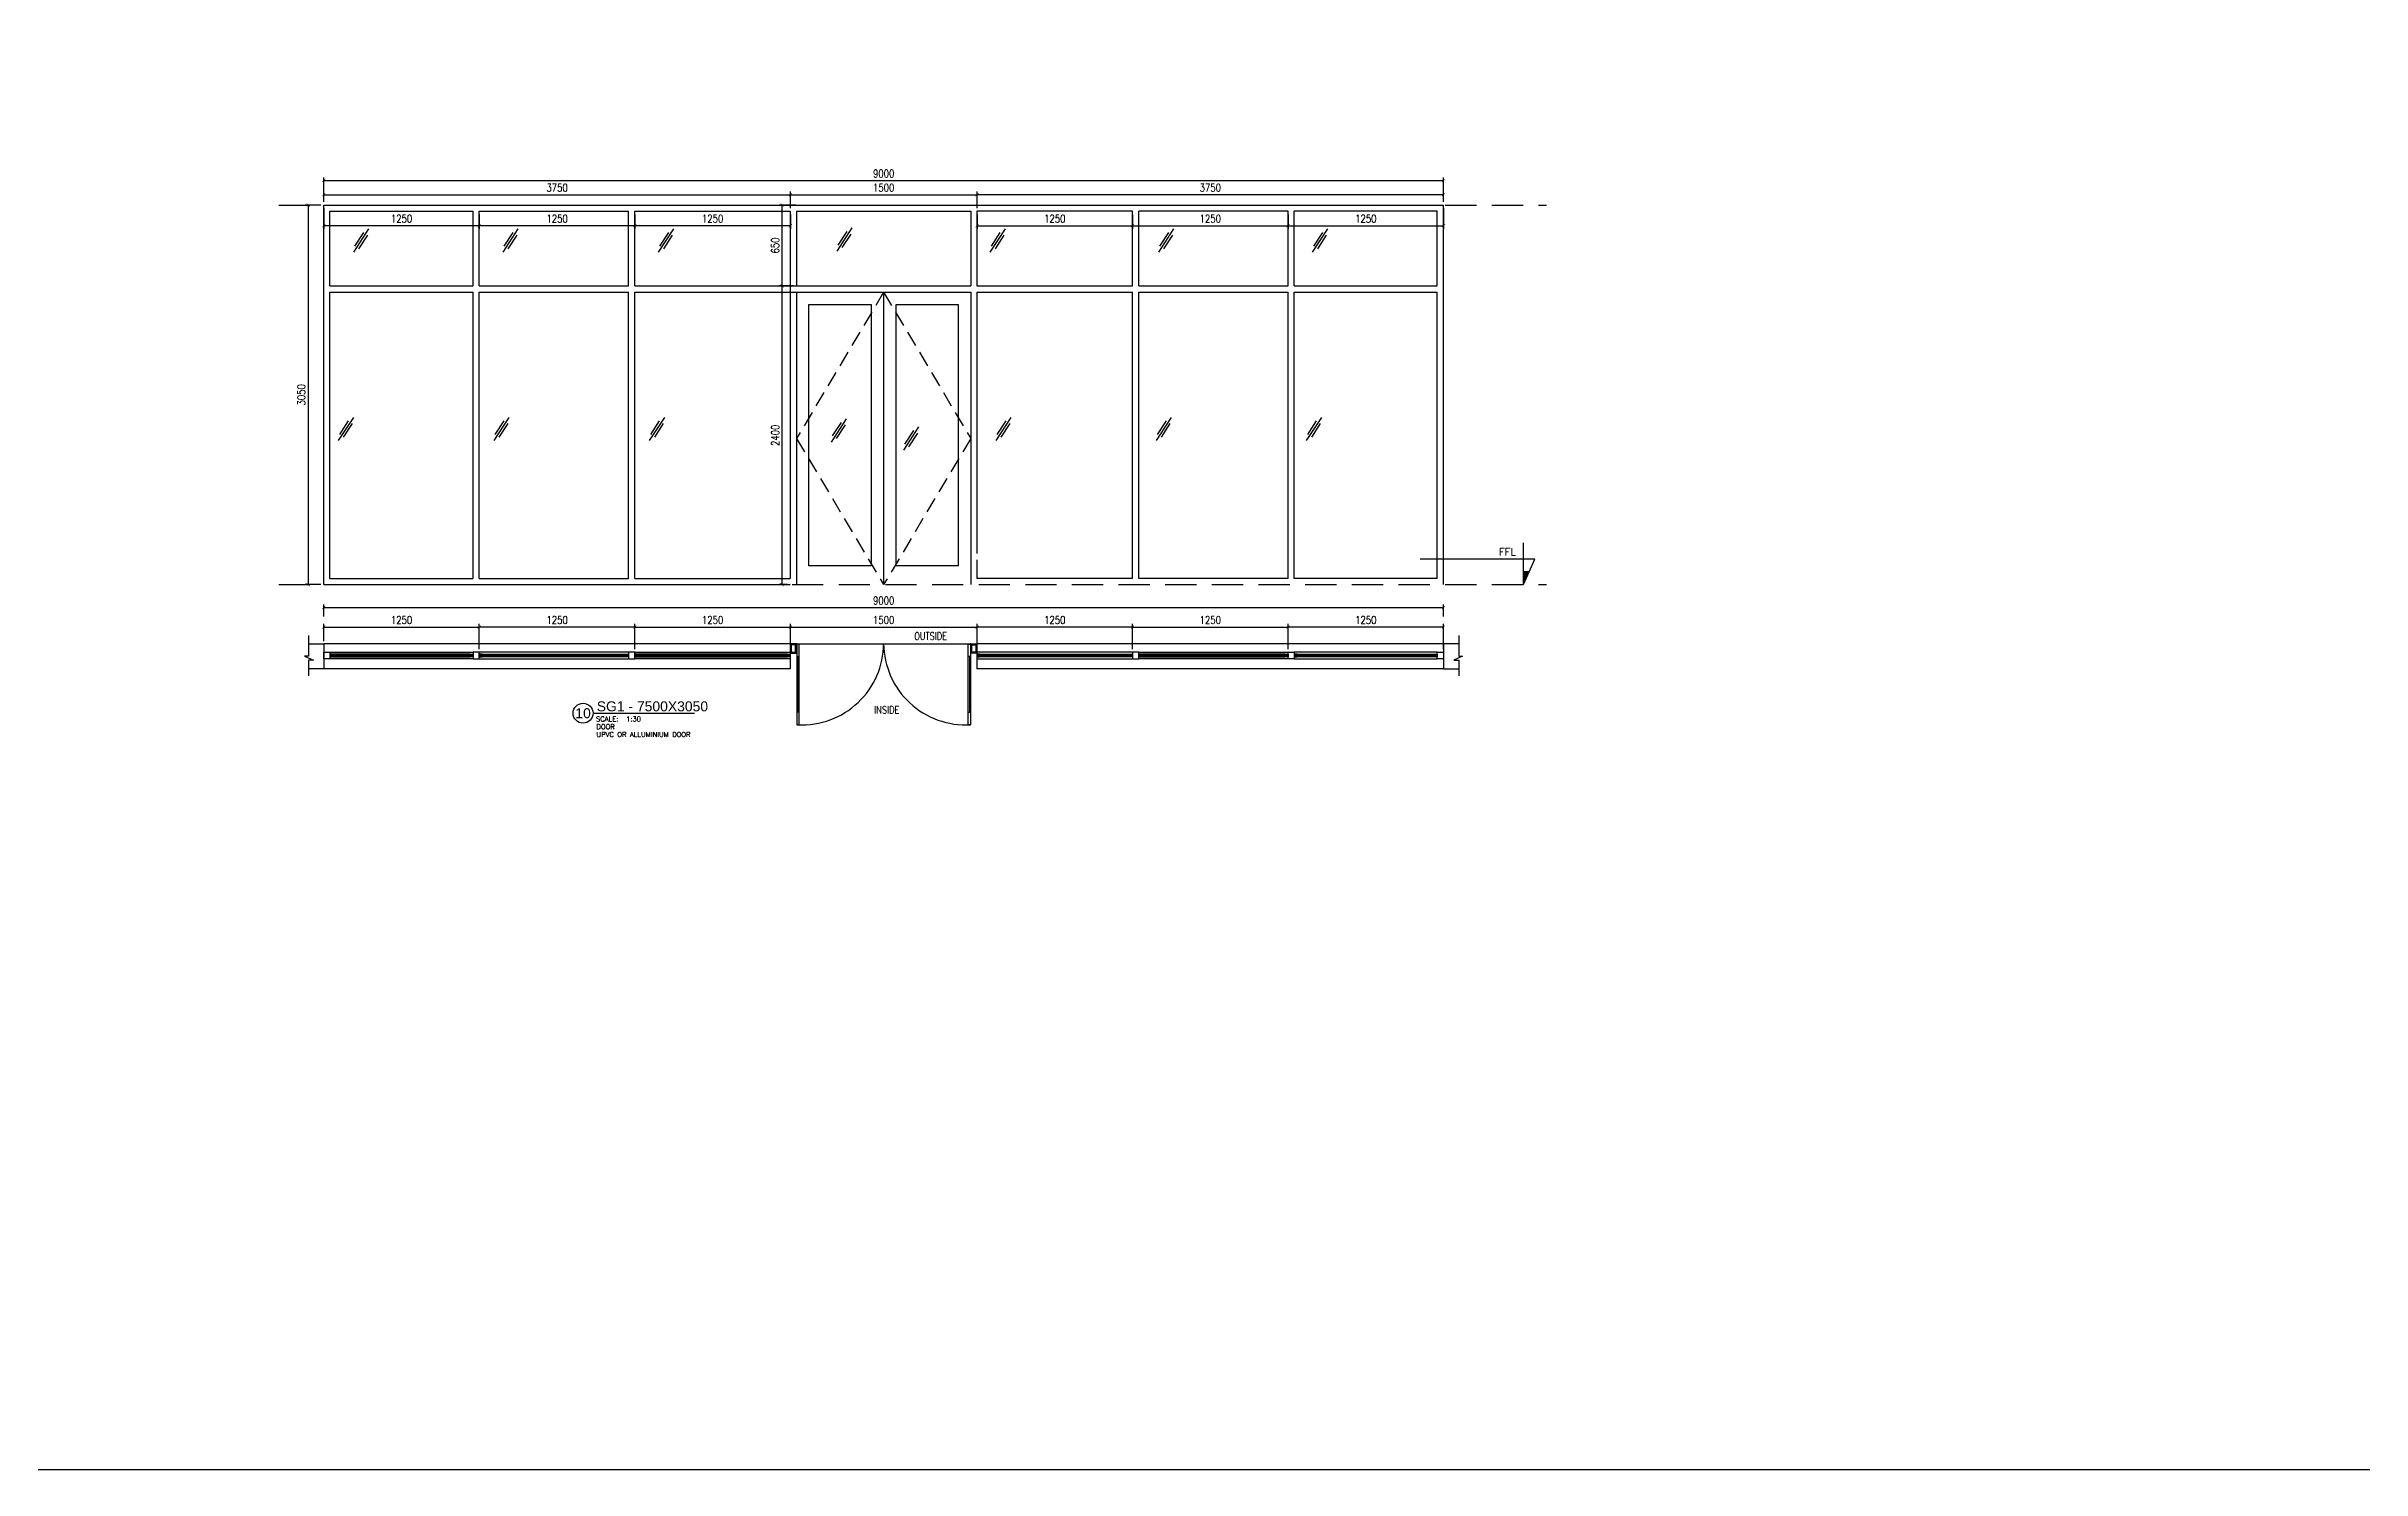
# Model space of a CAD drawing. Extents: x -32840 to 422982, y 280745 to 888746.
# Drawn here: x 349150 to 367759, y 403264 to 414700 of the extents above; entities that cross this region are included whole.
import ezdxf
from ezdxf.enums import TextEntityAlignment as Align

# ---------------------------------------------------------------- set-up
doc = ezdxf.new("R2010")
doc.units = 0
doc.header["$LTSCALE"] = 1000
doc.header["$PDMODE"] = 3
for name, pattern in [('CONTINOUS', [0]), ('HIDDEN', [0.375, 0.25, -0.125]), ('HIDDEN2', [0.1875, 0.125, -0.0625])]:
    doc.linetypes.add(name, pattern=pattern)
doc.layers.get('Defpoints').update_dxf_attribs({"linetype": 'HIDDEN'})
for name, color, linetype in [('A-Dim det', 3, 'Continuous'), ('A-DOOR', 1, 'Continuous'), ('A-FL-Drop', 3, 'Continuous'), ('A-Frame', 32, 'Continuous'), ('A-Glass', 140, 'Continuous'), ('A-HAT', 8, 'Continuous'), ('A-HATCH', 8, 'Continuous'), ('A-RD', 6, 'Continuous'), ('A-Tag LVl', 2, 'Continuous'), ('A-WALL', 7, 'CONTINOUS')]:
    doc.layers.add(name, color=color, linetype=linetype)
doc.styles.add('Arial', font='arial.ttf')
doc.styles.add('ROMANS', font='romans.shx', dxfattribs={"width": 0.8})
doc.dimstyles.new('A-Det', dxfattribs={"dimscale": 25, "dimtxt": 2.5, "dimasz": 1, "dimexe": 1, "dimexo": 1, "dimgap": 1, "dimtad": 1, "dimdec": 0, "dimlfac": -0.01, "dimzin": 3, "dimdsep": 46, "dimtxsty": 'ROMANS', "dimblk": 'ARCHTICK', "dimcen": 1, "dimclrd": 256, "dimclre": 256, "dimclrt": 6, "dimadec": 0, "dimazin": 0, "dimtfac": 1, "dimtdec": 0, "dimtix": 1, "dimtmove": 1, "dimatfit": 3, "dimfxl": 1, "dimfrac": 2, "dimtolj": 1, "dimtzin": 3, "dimarcsym": 0})

# ---------------------------------------------------------------- blocks, each defined once
blk = doc.blocks.new('1500 DOUBLE GLAZING')
for p, q in [((71, 550), (52, 550)), ((1429, 550), (1448, 550)), ((52, 102), (71, 102)), ((1448, 102), (1429, 102))]:
    blk.add_line(p, q)
at = {"color": 8}
for p, q in [((61, 102), (61, 550)), ((1438, 102), (1438, 550))]:
    blk.add_line(p, q, dxfattribs=at)
for points in [[(52, 650), (71, 650), (71, 2), (52, 2)], [(1448, 650), (1429, 650), (1429, 2), (1448, 2)], [(0, 75), (50, 75), (50, 0), (0, 0)], [(8, 67), (42, 67), (42, 8), (8, 8)], [(1500, 75), (1450, 75), (1450, 0), (1500, 0)], [(1492, 67), (1458, 67), (1458, 8), (1492, 8)]]:
    blk.add_lwpolyline(points, close=True)
for centre in [(52, 0), (1448, 0)]:
    blk.add_circle(centre, 2.5)
for centre, radius, start, end in [((92, -7), 658, 0.6017, 93.477), ((1407, -6), 657, 87.2266, 179.4782)]:
    blk.add_arc(centre, radius, start, end, dxfattribs=at)
at = {"layer": 'A-FL-Drop'}
blk.add_line((1500, 0), (0, 0), dxfattribs=at)
blk = doc.blocks.new('_ArchTick')
at = {"color": 0, "linetype": 'ByBlock', "const_width": 0.15}
blk.add_lwpolyline([(-0.5, -0.5), (0.5, 0.5)], dxfattribs=at)
blk = doc.blocks.new('*D673')
at = {"layer": 'A-Dim det', "lineweight": -2, "transparency": 16777216}
for p, q in [((351380, 413450), (351380, 413533)), ((351380, 413508), (355130, 413508)), ((355130, 413400), (355130, 413533))]:
    blk.add_line(p, q, dxfattribs=at)
at = {"layer": 'Defpoints', "color": 0, "transparency": 16777216}
for p in [(355130, 413508), (351380, 413425), (355130, 413375)]:
    blk.add_point(p, dxfattribs=at)
at = {"layer": 'A-Dim det', "lineweight": -2, "transparency": 16777216, "xscale": 25, "yscale": 25, "zscale": 25, "rotation": 180}
blk.add_blockref('_ArchTick', (351380, 413508), dxfattribs=at)
at = {"layer": 'A-Dim det', "lineweight": -2, "transparency": 16777216, "xscale": 25, "yscale": 25, "zscale": 25}
blk.add_blockref('_ArchTick', (355130, 413508), dxfattribs=at)
at = {"layer": 'A-Dim det', "color": 6, "transparency": 16777216, "insert": (353255, 413564), "char_height": 62.5, "attachment_point": 5, "style": 'ROMANS'}
blk.add_mtext('\\A1;3750', dxfattribs=at)
blk = doc.blocks.new('*D674')
at = {"layer": 'A-Dim det', "lineweight": -2, "transparency": 16777216}
for p, q in [((355130, 413400), (355130, 413533)), ((355130, 413508), (356630, 413508)), ((356630, 413400), (356630, 413533))]:
    blk.add_line(p, q, dxfattribs=at)
at = {"layer": 'Defpoints', "color": 0, "transparency": 16777216}
for p in [(356630, 413508), (355130, 413375), (356630, 413375)]:
    blk.add_point(p, dxfattribs=at)
at = {"layer": 'A-Dim det', "lineweight": -2, "transparency": 16777216, "xscale": 25, "yscale": 25, "zscale": 25, "rotation": 180}
blk.add_blockref('_ArchTick', (355130, 413508), dxfattribs=at)
at = {"layer": 'A-Dim det', "lineweight": -2, "transparency": 16777216, "xscale": 25, "yscale": 25, "zscale": 25}
blk.add_blockref('_ArchTick', (356630, 413508), dxfattribs=at)
at = {"layer": 'A-Dim det', "color": 6, "transparency": 16777216, "insert": (355880, 413564), "char_height": 62.5, "attachment_point": 5, "style": 'ROMANS'}
blk.add_mtext('\\A1;1500', dxfattribs=at)
blk = doc.blocks.new('*D675')
at = {"layer": 'A-Dim det', "lineweight": -2, "transparency": 16777216}
for p, q in [((355155, 412775), (355039, 412775)), ((355064, 410375), (355064, 412775)), ((355105, 410375), (355039, 410375))]:
    blk.add_line(p, q, dxfattribs=at)
at = {"layer": 'Defpoints', "color": 0, "transparency": 16777216}
for p in [(355064, 412775), (355180, 412775), (355130, 410375)]:
    blk.add_point(p, dxfattribs=at)
at = {"layer": 'A-Dim det', "lineweight": -2, "transparency": 16777216, "xscale": 25, "yscale": 25, "zscale": 25}
for p, rotation in [((355064, 412775), 90), ((355064, 410375), 270)]:
    blk.add_blockref('_ArchTick', p, dxfattribs=dict(at, rotation=rotation))
at = {"layer": 'A-Dim det', "color": 6, "transparency": 16777216, "insert": (355008, 411575), "char_height": 62.5, "attachment_point": 5, "rotation": 90, "style": 'ROMANS'}
blk.add_mtext('\\A1;2400', dxfattribs=at)
blk = doc.blocks.new('*D676')
at = {"layer": 'A-Dim det', "lineweight": -2, "transparency": 16777216}
for p, q in [((351380, 413450), (351380, 413647)), ((351380, 413622), (360380, 413622)), ((360380, 413450), (360380, 413647))]:
    blk.add_line(p, q, dxfattribs=at)
at = {"layer": 'Defpoints', "color": 0, "transparency": 16777216}
for p in [(360380, 413622), (351380, 413425), (360380, 413425)]:
    blk.add_point(p, dxfattribs=at)
at = {"layer": 'A-Dim det', "lineweight": -2, "transparency": 16777216, "xscale": 25, "yscale": 25, "zscale": 25, "rotation": 180}
blk.add_blockref('_ArchTick', (351380, 413622), dxfattribs=at)
at = {"layer": 'A-Dim det', "lineweight": -2, "transparency": 16777216, "xscale": 25, "yscale": 25, "zscale": 25}
blk.add_blockref('_ArchTick', (360380, 413622), dxfattribs=at)
at = {"layer": 'A-Dim det', "color": 6, "transparency": 16777216, "insert": (355880, 413678), "char_height": 62.5, "attachment_point": 5, "style": 'ROMANS'}
blk.add_mtext('\\A1;9000', dxfattribs=at)
blk = doc.blocks.new('*D677')
at = {"layer": 'A-Dim det', "lineweight": -2, "transparency": 16777216}
for p, q in [((351380, 409921), (351380, 410059)), ((351380, 410034), (352630, 410034)), ((352630, 409857), (352630, 410059))]:
    blk.add_line(p, q, dxfattribs=at)
at = {"layer": 'Defpoints', "color": 0, "transparency": 16777216}
for p in [(352630, 410034), (351380, 409896), (352630, 409832)]:
    blk.add_point(p, dxfattribs=at)
at = {"layer": 'A-Dim det', "lineweight": -2, "transparency": 16777216, "xscale": 25, "yscale": 25, "zscale": 25, "rotation": 180}
blk.add_blockref('_ArchTick', (351380, 410034), dxfattribs=at)
at = {"layer": 'A-Dim det', "lineweight": -2, "transparency": 16777216, "xscale": 25, "yscale": 25, "zscale": 25}
blk.add_blockref('_ArchTick', (352630, 410034), dxfattribs=at)
at = {"layer": 'A-Dim det', "color": 6, "transparency": 16777216, "insert": (352005, 410091), "char_height": 62.5, "attachment_point": 5, "style": 'ROMANS'}
blk.add_mtext('\\A1;1250', dxfattribs=at)
blk = doc.blocks.new('*D678')
at = {"layer": 'A-Dim det', "lineweight": -2, "transparency": 16777216}
for p, q in [((355130, 409871), (355130, 410059)), ((355130, 410034), (356630, 410034)), ((356630, 409871), (356630, 410059))]:
    blk.add_line(p, q, dxfattribs=at)
at = {"layer": 'Defpoints', "color": 0, "transparency": 16777216}
for p in [(356630, 410034), (355130, 409846), (356630, 409846)]:
    blk.add_point(p, dxfattribs=at)
at = {"layer": 'A-Dim det', "lineweight": -2, "transparency": 16777216, "xscale": 25, "yscale": 25, "zscale": 25, "rotation": 180}
blk.add_blockref('_ArchTick', (355130, 410034), dxfattribs=at)
at = {"layer": 'A-Dim det', "lineweight": -2, "transparency": 16777216, "xscale": 25, "yscale": 25, "zscale": 25}
blk.add_blockref('_ArchTick', (356630, 410034), dxfattribs=at)
at = {"layer": 'A-Dim det', "color": 6, "transparency": 16777216, "insert": (355880, 410091), "char_height": 62.5, "attachment_point": 5, "style": 'ROMANS'}
blk.add_mtext('\\A1;1500', dxfattribs=at)
blk = doc.blocks.new('*D679')
at = {"layer": 'A-Dim det', "lineweight": -2, "transparency": 16777216}
for p, q in [((351380, 410119), (351380, 410216)), ((351380, 410191), (360380, 410191)), ((360380, 410119), (360380, 410216))]:
    blk.add_line(p, q, dxfattribs=at)
at = {"layer": 'Defpoints', "color": 0, "transparency": 16777216}
for p in [(360380, 410191), (351380, 410094), (360380, 410094)]:
    blk.add_point(p, dxfattribs=at)
at = {"layer": 'A-Dim det', "lineweight": -2, "transparency": 16777216, "xscale": 25, "yscale": 25, "zscale": 25, "rotation": 180}
blk.add_blockref('_ArchTick', (351380, 410191), dxfattribs=at)
at = {"layer": 'A-Dim det', "lineweight": -2, "transparency": 16777216, "xscale": 25, "yscale": 25, "zscale": 25}
blk.add_blockref('_ArchTick', (360380, 410191), dxfattribs=at)
at = {"layer": 'A-Dim det', "color": 6, "transparency": 16777216, "insert": (355880, 410247), "char_height": 62.5, "attachment_point": 5, "style": 'ROMANS'}
blk.add_mtext('\\A1;9000', dxfattribs=at)
blk = doc.blocks.new('TAG-LABEL')
at = {"linetype": 'Continuous'}
blk.add_line((-65.32, 0), (-24.49, 0), dxfattribs=at)
blk.add_circle((-69.32, 0), 4, dxfattribs=at)
at = {"color": 6, "style": 'ROMANS'}
blk.add_text('SCALE:', height=2, dxfattribs=at).set_placement((-64.13, -3.31))
at = {"color": 6, "style": 'Arial'}
blk.add_attdef('88', text='', height=4, dxfattribs=at).set_placement((-69.32, 0), align=Align.MIDDLE_CENTER)
at = {"color": 6}
for tag, p, height, style in [('LABELNAME', (-63.82, 0.75), 4, 'Arial'), ('DES.LINE.01', (-63.94, -6.44), 2, 'ROMANS'), ('DES.LINE.02', (-63.94, -9.56), 2, 'ROMANS'), ('SCALE', (-52.05, -3.31), 2, 'ROMANS')]:
    blk.add_attdef(tag, p, '', height=height, dxfattribs=dict(at, style=style))
blk = doc.blocks.new('*D680')
at = {"layer": 'A-Dim det', "lineweight": -2, "transparency": 16777216}
for p, q in [((351355, 413425), (351230, 413425)), ((351255, 413425), (351255, 410375)), ((351355, 410375), (351230, 410375))]:
    blk.add_line(p, q, dxfattribs=at)
at = {"layer": 'Defpoints', "color": 0, "transparency": 16777216}
for p in [(351380, 413425), (351255, 410375), (351380, 410375)]:
    blk.add_point(p, dxfattribs=at)
at = {"layer": 'A-Dim det', "lineweight": -2, "transparency": 16777216, "xscale": 25, "yscale": 25, "zscale": 25}
for p, rotation in [((351255, 413425), 90), ((351255, 410375), 270)]:
    blk.add_blockref('_ArchTick', p, dxfattribs=dict(at, rotation=rotation))
at = {"layer": 'A-Dim det', "color": 6, "transparency": 16777216, "insert": (351199, 411900), "char_height": 62.5, "attachment_point": 5, "rotation": 90, "style": 'ROMANS'}
blk.add_mtext('\\A1;3050', dxfattribs=at)
blk = doc.blocks.new('*D681')
at = {"layer": 'A-Dim det', "lineweight": -2, "transparency": 16777216}
for p, q in [((355174, 413425), (355039, 413425)), ((355064, 412775), (355064, 413425)), ((355155, 412775), (355039, 412775))]:
    blk.add_line(p, q, dxfattribs=at)
at = {"layer": 'Defpoints', "color": 0, "transparency": 16777216}
for p in [(355064, 413425), (355199, 413425), (355180, 412775)]:
    blk.add_point(p, dxfattribs=at)
at = {"layer": 'A-Dim det', "lineweight": -2, "transparency": 16777216, "xscale": 25, "yscale": 25, "zscale": 25}
for p, rotation in [((355064, 413425), 90), ((355064, 412775), 270)]:
    blk.add_blockref('_ArchTick', p, dxfattribs=dict(at, rotation=rotation))
at = {"layer": 'A-Dim det', "color": 6, "transparency": 16777216, "insert": (355008, 413100), "char_height": 62.5, "attachment_point": 5, "rotation": 90, "style": 'ROMANS'}
blk.add_mtext('\\A1;650', dxfattribs=at)
blk = doc.blocks.new('GLAZ')
for p, q in [((203, 312), (0, 0)), ((135, 264), (16, 82)), ((187, 230), (69, 48))]:
    blk.add_line(p, q)
blk = doc.blocks.new('*D689')
at = {"layer": 'A-Dim det', "lineweight": -2, "transparency": 16777216}
for p, q in [((357880, 409857), (357880, 410059)), ((357880, 410034), (359130, 410034)), ((359130, 409857), (359130, 410059))]:
    blk.add_line(p, q, dxfattribs=at)
at = {"layer": 'Defpoints', "color": 0, "transparency": 16777216}
for p in [(359130, 410034), (357880, 409832), (359130, 409832)]:
    blk.add_point(p, dxfattribs=at)
at = {"layer": 'A-Dim det', "lineweight": -2, "transparency": 16777216, "xscale": 25, "yscale": 25, "zscale": 25, "rotation": 180}
blk.add_blockref('_ArchTick', (357880, 410034), dxfattribs=at)
at = {"layer": 'A-Dim det', "lineweight": -2, "transparency": 16777216, "xscale": 25, "yscale": 25, "zscale": 25}
blk.add_blockref('_ArchTick', (359130, 410034), dxfattribs=at)
at = {"layer": 'A-Dim det', "color": 6, "transparency": 16777216, "insert": (358505, 410091), "char_height": 62.5, "attachment_point": 5, "style": 'ROMANS'}
blk.add_mtext('\\A1;1250', dxfattribs=at)
blk = doc.blocks.new('*D690')
at = {"layer": 'A-Dim det', "lineweight": -2, "transparency": 16777216}
for p, q in [((359130, 409857), (359130, 410059)), ((360380, 410034), (359130, 410034)), ((360380, 409857), (360380, 410059))]:
    blk.add_line(p, q, dxfattribs=at)
at = {"layer": 'Defpoints', "color": 0, "transparency": 16777216}
for p in [(359130, 410034), (359130, 409832), (360380, 409832)]:
    blk.add_point(p, dxfattribs=at)
at = {"layer": 'A-Dim det', "lineweight": -2, "transparency": 16777216, "xscale": 25, "yscale": 25, "zscale": 25, "rotation": 180}
blk.add_blockref('_ArchTick', (359130, 410034), dxfattribs=at)
at = {"layer": 'A-Dim det', "lineweight": -2, "transparency": 16777216, "xscale": 25, "yscale": 25, "zscale": 25}
blk.add_blockref('_ArchTick', (360380, 410034), dxfattribs=at)
at = {"layer": 'A-Dim det', "color": 6, "transparency": 16777216, "insert": (359755, 410091), "char_height": 62.5, "attachment_point": 5, "style": 'ROMANS'}
blk.add_mtext('\\A1;1250', dxfattribs=at)
blk = doc.blocks.new('*D691')
at = {"layer": 'A-Dim det', "lineweight": -2, "transparency": 16777216}
for p, q in [((352630, 409857), (352630, 410059)), ((353880, 410034), (352630, 410034)), ((353880, 409857), (353880, 410059))]:
    blk.add_line(p, q, dxfattribs=at)
at = {"layer": 'Defpoints', "color": 0, "transparency": 16777216}
for p in [(352630, 410034), (352630, 409832), (353880, 409832)]:
    blk.add_point(p, dxfattribs=at)
at = {"layer": 'A-Dim det', "lineweight": -2, "transparency": 16777216, "xscale": 25, "yscale": 25, "zscale": 25, "rotation": 180}
blk.add_blockref('_ArchTick', (352630, 410034), dxfattribs=at)
at = {"layer": 'A-Dim det', "lineweight": -2, "transparency": 16777216, "xscale": 25, "yscale": 25, "zscale": 25}
blk.add_blockref('_ArchTick', (353880, 410034), dxfattribs=at)
at = {"layer": 'A-Dim det', "color": 6, "transparency": 16777216, "insert": (353255, 410091), "char_height": 62.5, "attachment_point": 5, "style": 'ROMANS'}
blk.add_mtext('\\A1;1250', dxfattribs=at)
blk = doc.blocks.new('*D692')
at = {"layer": 'A-Dim det', "lineweight": -2, "transparency": 16777216}
for p, q in [((353880, 409857), (353880, 410059)), ((353880, 410034), (355130, 410034)), ((355130, 409857), (355130, 410059))]:
    blk.add_line(p, q, dxfattribs=at)
at = {"layer": 'Defpoints', "color": 0, "transparency": 16777216}
for p in [(355130, 410034), (353880, 409832), (355130, 409832)]:
    blk.add_point(p, dxfattribs=at)
at = {"layer": 'A-Dim det', "lineweight": -2, "transparency": 16777216, "xscale": 25, "yscale": 25, "zscale": 25, "rotation": 180}
blk.add_blockref('_ArchTick', (353880, 410034), dxfattribs=at)
at = {"layer": 'A-Dim det', "lineweight": -2, "transparency": 16777216, "xscale": 25, "yscale": 25, "zscale": 25}
blk.add_blockref('_ArchTick', (355130, 410034), dxfattribs=at)
at = {"layer": 'A-Dim det', "color": 6, "transparency": 16777216, "insert": (354505, 410091), "char_height": 62.5, "attachment_point": 5, "style": 'ROMANS'}
blk.add_mtext('\\A1;1250', dxfattribs=at)
blk = doc.blocks.new('*D693')
at = {"layer": 'A-Dim det', "lineweight": -2, "transparency": 16777216}
for p, q in [((356630, 409857), (356630, 410059)), ((357880, 410034), (356630, 410034)), ((357880, 409857), (357880, 410059))]:
    blk.add_line(p, q, dxfattribs=at)
at = {"layer": 'Defpoints', "color": 0, "transparency": 16777216}
for p in [(356630, 410034), (356630, 409832), (357880, 409832)]:
    blk.add_point(p, dxfattribs=at)
at = {"layer": 'A-Dim det', "lineweight": -2, "transparency": 16777216, "xscale": 25, "yscale": 25, "zscale": 25, "rotation": 180}
blk.add_blockref('_ArchTick', (356630, 410034), dxfattribs=at)
at = {"layer": 'A-Dim det', "lineweight": -2, "transparency": 16777216, "xscale": 25, "yscale": 25, "zscale": 25}
blk.add_blockref('_ArchTick', (357880, 410034), dxfattribs=at)
at = {"layer": 'A-Dim det', "color": 6, "transparency": 16777216, "insert": (357255, 410091), "char_height": 62.5, "attachment_point": 5, "style": 'ROMANS'}
blk.add_mtext('\\A1;1250', dxfattribs=at)
blk = doc.blocks.new('*D685')
at = {"layer": 'A-Dim det', "lineweight": -2, "transparency": 16777216}
for p, q in [((353880, 413350), (353880, 413234)), ((355130, 413350), (355130, 413234)), ((355130, 413259), (353880, 413259))]:
    blk.add_line(p, q, dxfattribs=at)
at = {"layer": 'Defpoints', "color": 0, "transparency": 16777216}
for p in [(353880, 413375), (355130, 413375), (353880, 413259)]:
    blk.add_point(p, dxfattribs=at)
at = {"layer": 'A-Dim det', "lineweight": -2, "transparency": 16777216, "xscale": 25, "yscale": 25, "zscale": 25, "rotation": 180}
blk.add_blockref('_ArchTick', (353880, 413259), dxfattribs=at)
at = {"layer": 'A-Dim det', "lineweight": -2, "transparency": 16777216, "xscale": 25, "yscale": 25, "zscale": 25}
blk.add_blockref('_ArchTick', (355130, 413259), dxfattribs=at)
at = {"layer": 'A-Dim det', "color": 6, "transparency": 16777216, "insert": (354505, 413316), "char_height": 62.5, "attachment_point": 5, "style": 'ROMANS'}
blk.add_mtext('\\A1;1250', dxfattribs=at)
blk = doc.blocks.new('*D686')
at = {"layer": 'A-Dim det', "lineweight": -2, "transparency": 16777216}
for p, q in [((352630, 413350), (352630, 413234)), ((353880, 413350), (353880, 413234)), ((353880, 413259), (352630, 413259))]:
    blk.add_line(p, q, dxfattribs=at)
at = {"layer": 'Defpoints', "color": 0, "transparency": 16777216}
for p in [(352630, 413375), (353880, 413375), (352630, 413259)]:
    blk.add_point(p, dxfattribs=at)
at = {"layer": 'A-Dim det', "lineweight": -2, "transparency": 16777216, "xscale": 25, "yscale": 25, "zscale": 25, "rotation": 180}
blk.add_blockref('_ArchTick', (352630, 413259), dxfattribs=at)
at = {"layer": 'A-Dim det', "lineweight": -2, "transparency": 16777216, "xscale": 25, "yscale": 25, "zscale": 25}
blk.add_blockref('_ArchTick', (353880, 413259), dxfattribs=at)
at = {"layer": 'A-Dim det', "color": 6, "transparency": 16777216, "insert": (353255, 413316), "char_height": 62.5, "attachment_point": 5, "style": 'ROMANS'}
blk.add_mtext('\\A1;1250', dxfattribs=at)
blk = doc.blocks.new('*D687')
at = {"layer": 'A-Dim det', "lineweight": -2, "transparency": 16777216}
for p, q in [((351380, 413400), (351380, 413234)), ((352630, 413350), (352630, 413234)), ((352630, 413259), (351380, 413259))]:
    blk.add_line(p, q, dxfattribs=at)
at = {"layer": 'Defpoints', "color": 0, "transparency": 16777216}
for p in [(351380, 413425), (352630, 413375), (351380, 413259)]:
    blk.add_point(p, dxfattribs=at)
at = {"layer": 'A-Dim det', "lineweight": -2, "transparency": 16777216, "xscale": 25, "yscale": 25, "zscale": 25, "rotation": 180}
blk.add_blockref('_ArchTick', (351380, 413259), dxfattribs=at)
at = {"layer": 'A-Dim det', "lineweight": -2, "transparency": 16777216, "xscale": 25, "yscale": 25, "zscale": 25}
blk.add_blockref('_ArchTick', (352630, 413259), dxfattribs=at)
at = {"layer": 'A-Dim det', "color": 6, "transparency": 16777216, "insert": (352005, 413316), "char_height": 62.5, "attachment_point": 5, "style": 'ROMANS'}
blk.add_mtext('\\A1;1250', dxfattribs=at)
blk = doc.blocks.new('*D688')
at = {"layer": 'A-Dim det', "lineweight": -2, "transparency": 16777216}
for p, q in [((356630, 413400), (356630, 413533)), ((360380, 413508), (356630, 413508)), ((360380, 413450), (360380, 413533))]:
    blk.add_line(p, q, dxfattribs=at)
at = {"layer": 'Defpoints', "color": 0, "transparency": 16777216}
for p in [(356630, 413508), (356630, 413375), (360380, 413425)]:
    blk.add_point(p, dxfattribs=at)
at = {"layer": 'A-Dim det', "lineweight": -2, "transparency": 16777216, "xscale": 25, "yscale": 25, "zscale": 25, "rotation": 180}
blk.add_blockref('_ArchTick', (356630, 413508), dxfattribs=at)
at = {"layer": 'A-Dim det', "lineweight": -2, "transparency": 16777216, "xscale": 25, "yscale": 25, "zscale": 25}
blk.add_blockref('_ArchTick', (360380, 413508), dxfattribs=at)
at = {"layer": 'A-Dim det', "color": 6, "transparency": 16777216, "insert": (358505, 413564), "char_height": 62.5, "attachment_point": 5, "style": 'ROMANS'}
blk.add_mtext('\\A1;3750', dxfattribs=at)
blk = doc.blocks.new('*D682')
at = {"layer": 'A-Dim det', "lineweight": -2, "transparency": 16777216}
for p, q in [((356630, 413350), (356630, 413234)), ((357880, 413350), (357880, 413234)), ((356630, 413259), (357880, 413259))]:
    blk.add_line(p, q, dxfattribs=at)
at = {"layer": 'Defpoints', "color": 0, "transparency": 16777216}
for p in [(356630, 413375), (357880, 413375), (357880, 413259)]:
    blk.add_point(p, dxfattribs=at)
at = {"layer": 'A-Dim det', "lineweight": -2, "transparency": 16777216, "xscale": 25, "yscale": 25, "zscale": 25, "rotation": 180}
blk.add_blockref('_ArchTick', (356630, 413259), dxfattribs=at)
at = {"layer": 'A-Dim det', "lineweight": -2, "transparency": 16777216, "xscale": 25, "yscale": 25, "zscale": 25}
blk.add_blockref('_ArchTick', (357880, 413259), dxfattribs=at)
at = {"layer": 'A-Dim det', "color": 6, "transparency": 16777216, "insert": (357255, 413316), "char_height": 62.5, "attachment_point": 5, "style": 'ROMANS'}
blk.add_mtext('\\A1;1250', dxfattribs=at)
blk = doc.blocks.new('*D683')
at = {"layer": 'A-Dim det', "lineweight": -2, "transparency": 16777216}
for p, q in [((357880, 413350), (357880, 413234)), ((359130, 413350), (359130, 413234)), ((357880, 413259), (359130, 413259))]:
    blk.add_line(p, q, dxfattribs=at)
at = {"layer": 'Defpoints', "color": 0, "transparency": 16777216}
for p in [(357880, 413375), (359130, 413375), (359130, 413259)]:
    blk.add_point(p, dxfattribs=at)
at = {"layer": 'A-Dim det', "lineweight": -2, "transparency": 16777216, "xscale": 25, "yscale": 25, "zscale": 25, "rotation": 180}
blk.add_blockref('_ArchTick', (357880, 413259), dxfattribs=at)
at = {"layer": 'A-Dim det', "lineweight": -2, "transparency": 16777216, "xscale": 25, "yscale": 25, "zscale": 25}
blk.add_blockref('_ArchTick', (359130, 413259), dxfattribs=at)
at = {"layer": 'A-Dim det', "color": 6, "transparency": 16777216, "insert": (358505, 413316), "char_height": 62.5, "attachment_point": 5, "style": 'ROMANS'}
blk.add_mtext('\\A1;1250', dxfattribs=at)
blk = doc.blocks.new('*D684')
at = {"layer": 'A-Dim det', "lineweight": -2, "transparency": 16777216}
for p, q in [((359130, 413350), (359130, 413234)), ((360380, 413400), (360380, 413234)), ((359130, 413259), (360380, 413259))]:
    blk.add_line(p, q, dxfattribs=at)
at = {"layer": 'Defpoints', "color": 0, "transparency": 16777216}
for p in [(359130, 413375), (360380, 413425), (360380, 413259)]:
    blk.add_point(p, dxfattribs=at)
at = {"layer": 'A-Dim det', "lineweight": -2, "transparency": 16777216, "xscale": 25, "yscale": 25, "zscale": 25, "rotation": 180}
blk.add_blockref('_ArchTick', (359130, 413259), dxfattribs=at)
at = {"layer": 'A-Dim det', "lineweight": -2, "transparency": 16777216, "xscale": 25, "yscale": 25, "zscale": 25}
blk.add_blockref('_ArchTick', (360380, 413259), dxfattribs=at)
at = {"layer": 'A-Dim det', "color": 6, "transparency": 16777216, "insert": (359755, 413316), "char_height": 62.5, "attachment_point": 5, "style": 'ROMANS'}
blk.add_mtext('\\A1;1250', dxfattribs=at)
blk = doc.blocks.new('TAG-LVL-SEC')
blk.add_hatch(color=256).paths.add_polyline_path([(0, 3.42), (-1.53, 3.42), (0, 0)])
for p, q in [((0, 0), (-3.06, 6.83)), ((-3.06, 6.83), (27.63, 6.83)), ((0, 0), (0, 11.17)), ((-1.53, 3.42), (0, 3.42))]:
    blk.add_line(p, q)
at = {"color": 6, "style": 'ROMANS'}
for tag, p in [('LEVEL', (1.61, 7.76)), ('LEVELTAG', (1.44, 3.9))]:
    blk.add_attdef(tag, p, '', height=2, dxfattribs=at)

msp = doc.modelspace()

# ---------------------------------------------------------------- linework, layer by layer
msp.add_lwpolyline([(316695.9, 426137), (422982.3, 426137), (422982.3, 403263.5), (316695.9, 403263.5)], close=True)
at = {"layer": 'A-DOOR'}
for p, q in [((351379.6, 413424.8), (360379.6, 413424.8)), ((351379.6, 410374.8), (351379.6, 413424.8)), ((351429.6, 413374.8), (352579.6, 413374.8)), ((351429.6, 412774.8), (351429.6, 413374.8)), ((352579.6, 412774.8), (352579.6, 413374.8)), ((352629.6, 413374.8), (353829.6, 413374.8)), ((352629.6, 412774.8), (352629.6, 413374.8)), ((353829.6, 412774.8), (353829.6, 413374.8)), ((353879.6, 412774.8), (353879.6, 413374.8)), ((353879.6, 413374.8), (355129.6, 413374.8)), ((355129.6, 413374.8), (355129.6, 410424.8)), ((355179.6, 413374.8), (356579.6, 413374.8)), ((355179.6, 413374.8), (355179.6, 412774.8)), ((356579.6, 413374.8), (356579.6, 412774.8)), ((356629.6, 413374.8), (356629.6, 412774.8)), ((357879.6, 413374.8), (356629.6, 413374.8)), ((357879.6, 412774.8), (357879.6, 413374.8)), ((357929.6, 412774.8), (357929.6, 413374.8)), ((359129.6, 413374.8), (357929.6, 413374.8)), ((359129.6, 412774.8), (359129.6, 413374.8)), ((360329.6, 413374.8), (359179.6, 413374.8)), ((359179.6, 412774.8), (359179.6, 413374.8)), ((360329.6, 412774.8), (360329.6, 413374.8)), ((360379.6, 410374.8), (360379.6, 413424.8)), ((351429.6, 412774.8), (352579.6, 412774.8)), ((352629.6, 412774.8), (353829.6, 412774.8)), ((353879.6, 412774.8), (356579.6, 412774.8)), ((356629.6, 412774.8), (357879.6, 412774.8)), ((357929.6, 412774.8), (359129.6, 412774.8)), ((359179.6, 412774.8), (360329.6, 412774.8)), ((351429.6, 412724.8), (352579.6, 412724.8)), ((351429.6, 410424.8), (351429.6, 412724.8)), ((352579.6, 410424.8), (352579.6, 412724.8)), ((352629.6, 412724.8), (353829.6, 412724.8)), ((352629.6, 410424.8), (352629.6, 412724.8)), ((353829.6, 410424.8), (353829.6, 412724.8)), ((353879.6, 410424.8), (353879.6, 412724.8)), ((353879.6, 412724.8), (356579.6, 412724.8)), ((355179.6, 412724.8), (355179.6, 410374.8)), ((355879.6, 412724.8), (355879.6, 410374.8)), ((356579.6, 412724.8), (356579.6, 410374.8)), ((356629.6, 412724.8), (356629.6, 410624.8)), ((356629.6, 412724.8), (357879.6, 412724.8)), ((357879.6, 410424.8), (357879.6, 412724.8)), ((357929.6, 412724.8), (359129.6, 412724.8)), ((357929.6, 410424.8), (357929.6, 412724.8)), ((359129.6, 410424.8), (359129.6, 412724.8)), ((359179.6, 412724.8), (360329.6, 412724.8)), ((359179.6, 410424.8), (359179.6, 412724.8)), ((360329.6, 410424.8), (360329.6, 412724.8)), ((356629.6, 410574.8), (356629.6, 410424.8)), ((351379.6, 410374.8), (355129.6, 410374.8)), ((351429.6, 410424.8), (352579.6, 410424.8)), ((352629.6, 410424.8), (353829.6, 410424.8)), ((353879.6, 410424.8), (355129.6, 410424.8)), ((357879.6, 410424.8), (356629.6, 410424.8)), ((359129.6, 410424.8), (357929.6, 410424.8)), ((360329.6, 410424.8), (359179.6, 410424.8)), ((355129.6, 409899.3), (351379.6, 409899.3)), ((355129.6, 409899.3), (355129.6, 409699.3)), ((360379.6, 409899.3), (356629.6, 409899.3)), ((356629.6, 409899.3), (356629.6, 409699.3)), ((355129.6, 409699.3), (351379.6, 409699.3)), ((360379.6, 409699.3), (356629.6, 409699.3))]:
    msp.add_line(p, q, dxfattribs=at)
at = {"layer": 'A-DOOR', "color": 8}
for points in [[(355779.6, 412624.8), (355779.6, 410524.8), (355279.6, 410524.8), (355279.6, 412624.8)], [(355979.6, 410524.8), (355979.6, 412624.8), (356479.6, 412624.8), (356479.6, 410524.8)]]:
    msp.add_lwpolyline(points, close=True, dxfattribs=at)
at = {"layer": 'A-Frame', "color": 8}
for p, q in [((351429.6, 409831.8), (352579.6, 409831.8)), ((352579.6, 409779.3), (351429.6, 409779.3)), ((353829.6, 409831.8), (352629.6, 409831.8)), ((352629.6, 409779.3), (353829.6, 409779.3)), ((353879.6, 409831.8), (355129.6, 409831.8)), ((355129.6, 409779.3), (353879.6, 409779.3)), ((357879.6, 409831.8), (356629.6, 409831.8)), ((356629.6, 409779.3), (357879.6, 409779.3)), ((357929.6, 409831.8), (359129.6, 409831.8)), ((359129.6, 409779.3), (357929.6, 409779.3)), ((360329.6, 409831.8), (359179.6, 409831.8)), ((359179.6, 409779.3), (360329.6, 409779.3))]:
    msp.add_line(p, q, dxfattribs=at)
at = {"layer": 'A-Frame', "color": 1}
for p, q in [((352557.1, 409816.8), (351452.1, 409816.8)), ((351452.1, 409794.3), (352557.1, 409794.3)), ((352652.1, 409816.8), (353807.1, 409816.8)), ((353807.1, 409794.3), (352652.1, 409794.3)), ((355107.1, 409816.8), (353902.1, 409816.8)), ((353902.1, 409794.3), (355107.1, 409794.3)), ((356652.1, 409816.8), (357857.1, 409816.8)), ((357857.1, 409794.3), (356652.1, 409794.3)), ((359107.1, 409816.8), (357952.1, 409816.8)), ((357952.1, 409794.3), (359107.1, 409794.3)), ((359202.1, 409816.8), (360307.1, 409816.8)), ((360307.1, 409794.3), (359202.1, 409794.3))]:
    msp.add_line(p, q, dxfattribs=at)
at = {"layer": 'A-Frame'}
for points in [[(351429.6, 409779.3), (351379.6, 409779.3), (351379.6, 409831.8), (351429.6, 409831.8)], [(352579.6, 409779.3), (352629.6, 409779.3), (352629.6, 409831.8), (352579.6, 409831.8)], [(353829.6, 409779.3), (353879.6, 409779.3), (353879.6, 409831.8), (353829.6, 409831.8)], [(357879.6, 409779.3), (357929.6, 409779.3), (357929.6, 409831.8), (357879.6, 409831.8)], [(359179.6, 409779.3), (359129.6, 409779.3), (359129.6, 409831.8), (359179.6, 409831.8)], [(360379.6, 409779.3), (360329.6, 409779.3), (360329.6, 409831.8), (360379.6, 409831.8)]]:
    msp.add_lwpolyline(points, close=True, dxfattribs=at)
for points in [[(351452.1, 409799.3), (351432.1, 409799.3), (351432.1, 409811.8), (351452.1, 409811.8), (351452.1, 409816.8), (351429.6, 409816.8), (351429.6, 409794.3), (351452.1, 409794.3), (351452.1, 409799.3)], [(352557.1, 409799.3), (352577.1, 409799.3), (352577.1, 409811.8), (352557.1, 409811.8), (352557.1, 409816.8), (352579.6, 409816.8), (352579.6, 409794.3), (352557.1, 409794.3), (352557.1, 409799.3)], [(352652.1, 409799.3), (352632.1, 409799.3), (352632.1, 409811.8), (352652.1, 409811.8), (352652.1, 409816.8), (352629.6, 409816.8), (352629.6, 409794.3), (352652.1, 409794.3), (352652.1, 409799.3)], [(353807.1, 409799.3), (353827.1, 409799.3), (353827.1, 409811.8), (353807.1, 409811.8), (353807.1, 409816.8), (353829.6, 409816.8), (353829.6, 409794.3), (353807.1, 409794.3), (353807.1, 409799.3)], [(353902.1, 409799.3), (353882.1, 409799.3), (353882.1, 409811.8), (353902.1, 409811.8), (353902.1, 409816.8), (353879.6, 409816.8), (353879.6, 409794.3), (353902.1, 409794.3), (353902.1, 409799.3)], [(355107.1, 409799.3), (355127.1, 409799.3), (355127.1, 409811.8), (355107.1, 409811.8), (355107.1, 409816.8), (355129.6, 409816.8), (355129.6, 409794.3), (355107.1, 409794.3), (355107.1, 409799.3)], [(356652.1, 409799.3), (356632.1, 409799.3), (356632.1, 409811.8), (356652.1, 409811.8), (356652.1, 409816.8), (356629.6, 409816.8), (356629.6, 409794.3), (356652.1, 409794.3), (356652.1, 409799.3)], [(357857.1, 409799.3), (357877.1, 409799.3), (357877.1, 409811.8), (357857.1, 409811.8), (357857.1, 409816.8), (357879.6, 409816.8), (357879.6, 409794.3), (357857.1, 409794.3), (357857.1, 409799.3)], [(357952.1, 409799.3), (357932.1, 409799.3), (357932.1, 409811.8), (357952.1, 409811.8), (357952.1, 409816.8), (357929.6, 409816.8), (357929.6, 409794.3), (357952.1, 409794.3), (357952.1, 409799.3)], [(359107.1, 409799.3), (359127.1, 409799.3), (359127.1, 409811.8), (359107.1, 409811.8), (359107.1, 409816.8), (359129.6, 409816.8), (359129.6, 409794.3), (359107.1, 409794.3), (359107.1, 409799.3)], [(359202.1, 409799.3), (359182.1, 409799.3), (359182.1, 409811.8), (359202.1, 409811.8), (359202.1, 409816.8), (359179.6, 409816.8), (359179.6, 409794.3), (359202.1, 409794.3), (359202.1, 409799.3)], [(360307.1, 409799.3), (360327.1, 409799.3), (360327.1, 409811.8), (360307.1, 409811.8), (360307.1, 409816.8), (360329.6, 409816.8), (360329.6, 409794.3), (360307.1, 409794.3), (360307.1, 409799.3)]]:
    msp.add_lwpolyline(points, dxfattribs=at)
at = {"layer": 'A-Glass'}
for points in [[(351437.1, 409807.6), (352572.1, 409807.6), (352572.1, 409803.6), (351437.1, 409803.6)], [(353822.1, 409807.6), (352637.1, 409807.6), (352637.1, 409803.6), (353822.1, 409803.6)], [(353887.1, 409807.6), (355122.1, 409807.6), (355122.1, 409803.6), (353887.1, 409803.6)], [(357872.1, 409807.6), (356637.1, 409807.6), (356637.1, 409803.6), (357872.1, 409803.6)], [(357937.1, 409807.6), (359122.1, 409807.6), (359122.1, 409803.6), (357937.1, 409803.6)], [(360322.1, 409807.6), (359187.1, 409807.6), (359187.1, 409803.6), (360322.1, 409803.6)]]:
    msp.add_lwpolyline(points, close=True, dxfattribs=at)
at = {"layer": 'A-HAT'}
for points in [[(351258, 409966.6), (351258, 409801.1), (351226.2, 409801.1), (351298, 409769.2), (351258, 409769.2), (351258, 409642.8)], [(360501.3, 409966.6), (360501.3, 409801.1), (360533, 409801.1), (360461.2, 409769.2), (360501.3, 409769.2), (360501.3, 409642.8)]]:
    msp.add_lwpolyline(points, dxfattribs=at)
at = {"layer": 'A-HATCH', "linetype": 'HIDDEN2'}
for points in [[(355879.6, 412724.8), (355179.6, 411549.8), (355879.6, 410374.8)], [(355879.6, 412724.8), (356579.6, 411549.8), (355879.6, 410374.8)]]:
    msp.add_lwpolyline(points, dxfattribs=at)
at = {"layer": 'A-WALL', "linetype": 'HIDDEN'}
for p, q in [((351018.4, 413424.8), (361206.4, 413424.8)), ((351018.4, 410374.8), (361206.4, 410374.8))]:
    msp.add_line(p, q, dxfattribs=at)
at = {"layer": 'A-WALL'}
for p, q in [((351258, 409899.3), (351379.6, 409899.3)), ((351379.6, 409899.3), (351379.6, 409699.3)), ((360379.6, 409899.3), (360379.6, 409699.3)), ((360501.3, 409899.3), (360379.6, 409899.3)), ((351379.6, 409699.3), (351258, 409699.3)), ((360379.6, 409699.3), (360501.3, 409699.3))]:
    msp.add_line(p, q, dxfattribs=at)

# ---------------------------------------------------------------- block references
at = {"layer": 'A-DOOR', "rotation": 180}
msp.add_blockref('1500 DOUBLE GLAZING', (356629.6, 409899.3), dxfattribs=at)
at = {"layer": 'A-HAT', "xscale": 0.6, "yscale": 0.6, "zscale": 0.6}
for p in [(351618.2, 413045.3), (352818.2, 413045.3), (354068.2, 413045.3), (355503.1, 413054), (356733.5, 413045.3), (358088.1, 413045.3), (359324.9, 413045.3), (351495.6, 411531.7), (352745.6, 411531.7), (353995.6, 411531.7), (355457.1, 411520.4), (356038.7, 411454.3), (356780.3, 411531.7), (358068.7, 411531.7), (359276, 411531.7)]:
    msp.add_blockref('GLAZ', p, dxfattribs=at)
at = {"layer": 'A-Tag LVl'}
ref = msp.add_blockref('TAG-LVL-SEC', (361021.4, 410374.8), dxfattribs=dict(at, xscale=-30, yscale=30, zscale=30))
ref.add_attrib('LEVEL', 'FFL', dxfattribs={"layer": '0', "color": 6, "height": 60, "style": 'ROMANS'}).set_placement((360961.3, 410607.7), align=Align.RIGHT)
at = {"layer": 'A-Tag LVl', "xscale": 20, "yscale": 20, "zscale": 20}
msp.add_blockref('TAG-LABEL', (354850.2, 409341.9), dxfattribs=at).add_auto_attribs({'88': '10', 'LABELNAME': 'SG1 - 7500X3050', 'SCALE': '1:30', 'DES.LINE.01': 'DOOR', 'DES.LINE.02': 'UPVC OR ALLUMINIUM DOOR'})

# ---------------------------------------------------------------- texts
at = {"layer": 'A-RD', "style": 'ROMANS', "width": 0.8}
for s, p in [('OUTSIDE', (356257.4, 409961.7)), ('INSIDE', (355904.9, 409368.8))]:
    msp.add_text(s, height=60, dxfattribs=at).set_placement(p, align=Align.MIDDLE_CENTER)

# ---------------------------------------------------------------- dimensions: what is measured, and where the dimension line sits
at = {"layer": 'A-Dim det'}
for base, p1, p2, picture, middle in [((360379.6, 413621.5), (351379.6, 413424.8), (360379.6, 413424.8), '*D676', (355879.6, 413677.8)), ((355129.6102353, 413507.8936639), (351379.6102354, 413424.8303254), (355129.6102353, 413374.8303254), '*D673', (353254.6102353, 413564.1436639)), ((356629.6, 413507.9), (355129.6, 413374.8), (356629.6, 413374.8), '*D674', (355879.6, 413564.1)), ((351379.6102354, 413259.3044868), (352629.6102354, 413374.8303254), (351379.6102354, 413424.8303254), '*D687', (352004.6102354, 413315.5544868)), ((352629.61024, 413259.30449), (353879.61021, 413374.83033), (352629.61024, 413374.83033), '*D686', (353254.61022, 413315.55449)), ((353879.61021, 413259.30449), (355129.61024, 413374.83033), (353879.61021, 413374.83033), '*D685', (354504.61022, 413315.55449)), ((360379.6, 410190.8), (351379.6, 410093.8), (360379.6, 410093.8), '*D679', (355879.6, 410247.1)), ((352629.6102353, 410034.4571116), (351379.6102353, 409895.7795515), (352629.6102353, 409831.8108441), '*D677', (352004.6102353, 410090.7071116)), ((355129.6101819, 410034.4571116), (353879.6101817, 409831.8108441), (355129.6101819, 409831.8108441), '*D692', (354504.6101818, 410090.7071116)), ((356629.6, 410034.5), (355129.6, 409845.8), (356629.6, 409845.8), '*D678', (355879.6, 410090.7)), ((359129.61018, 410034.45711), (357879.61021, 409831.81075), (359129.61018, 409831.81075), '*D689', (358504.6102, 410090.70711))]:
    dim = msp.add_linear_dim(base=base, p1=p1, p2=p2, dimstyle='A-Det', dxfattribs=at)
    dim.commit()
    dim.dimension.update_dxf_attribs({"geometry": picture, "text_midpoint": middle})
for base, p1, p2, angle, picture, middle in [((356629.6102353, 413507.8936639), (360379.6102352, 413424.8303254), (356629.6102353, 413374.8303254), 180, '*D688', (358504.6102353, 413564.1436639)), ((351255.1009342, 410374.8303254), (351379.6102354, 413424.8303254), (351379.6102353, 410374.8303254), 90, '*D680', (351198.8509342, 411899.8303254)), ((355064.3070531, 413424.8303254), (355179.6102353, 412774.8303255), (355198.756352, 413424.8303254), 90, '*D681', (355008.0570531, 413099.8303255)), ((357879.6103, 413259.3045), (356629.6102, 413374.8303), (357879.6103, 413374.8303), 180, '*D682', (357254.6102, 413315.5545)), ((359129.6102, 413259.3045), (357879.6103, 413374.8303), (359129.6102, 413374.8303), 180, '*D683', (358504.6102, 413315.5545)), ((360379.6102352, 413259.3044868), (359129.6102352, 413374.8303254), (360379.6102352, 413424.8303254), 180, '*D684', (359754.6102352, 413315.5544868)), ((355064.3, 412774.8), (355129.6, 410374.8), (355179.6, 412774.8), 90, '*D675', (355008.1, 411574.8)), ((352629.6102353, 410034.4571116), (353879.6102355, 409831.8108441), (352629.6102353, 409831.8108441), 180, '*D691', (353254.6102354, 410090.7071116)), ((356629.61024, 410034.45711), (357879.61021, 409831.81075), (356629.61024, 409831.81075), 180, '*D693', (357254.61022, 410090.70711)), ((359129.61018, 410034.45711), (360379.61024, 409831.81075), (359129.61018, 409831.81075), 180, '*D690', (359754.61021, 410090.70711))]:
    dim = msp.add_linear_dim(base=base, p1=p1, p2=p2, angle=angle, dimstyle='A-Det', dxfattribs=at)
    dim.commit()
    dim.dimension.update_dxf_attribs({"geometry": picture, "text_midpoint": middle})

doc.saveas('drawing.dxf')
